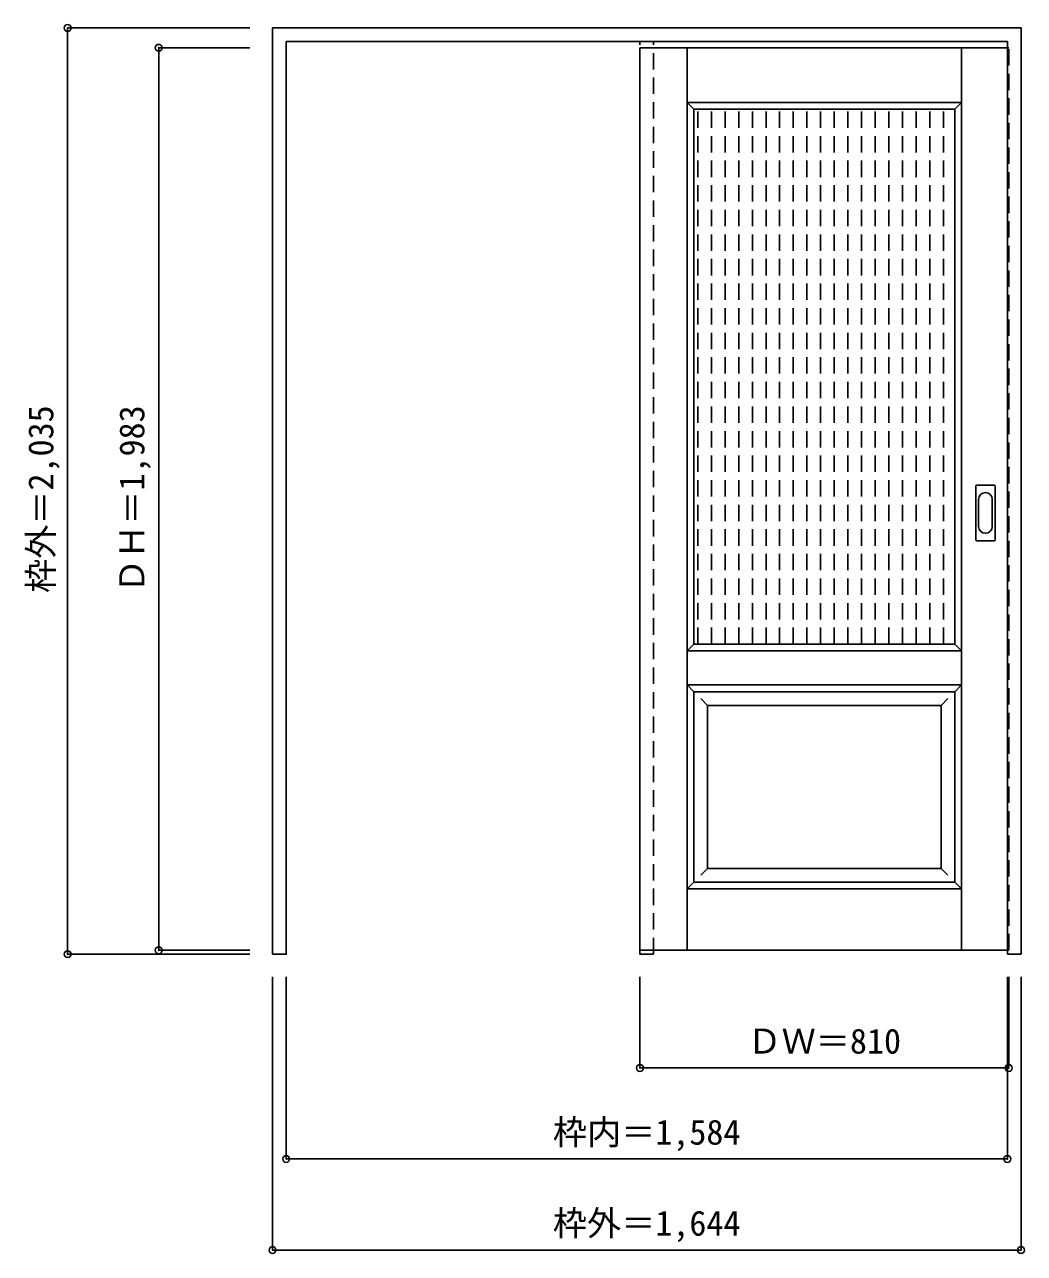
# Model space of a CAD drawing. Units: millimetres, scale not verified. Extents: x -1549 to 647, y -1395 to 1305.
import ezdxf
from ezdxf.enums import TextEntityAlignment as Align

# ---------------------------------------------------------------- set-up
doc = ezdxf.new("R2010")
doc.units = ezdxf.units.MM
doc.header["$LTSCALE"] = 30
doc.header["$PDMODE"] = 32
doc.header["$PDSIZE"] = 15
doc.linetypes.add('DASHED1', pattern=[1.8, 1.2, -0.6])
doc.layers.add('0-0', color=3, linetype='Continuous')
doc.layers.add('0-1_寸法', color=7, linetype='Continuous')
doc.styles.add('ＭＳ ゴシック', font='')
doc.styles.get('ＭＳ ゴシック').set_extended_font_data('MS Gothic')

msp = doc.modelspace()

# ---------------------------------------------------------------- linework, layer by layer
at = {"layer": '0-0'}
for p, q in [((-1004.2, -737.22), (-1004.2, 1297.78)), ((-1004.2, 1297.78), (639.8, 1297.78)), ((639.8, -737.22), (639.8, 1297.78)), ((-974.2, 1267.78), (609.8, 1267.78)), ((-197.2, 1254.28), (-197.2, -728.72)), ((609.8, 1254.28), (-197.2, 1254.28)), ((609.8, -737.22), (609.8, 1267.78)), ((-78.7, 1119.28), (494.3, 1119.28)), ((-78.7, -55.72), (-78.7, 1119.28)), ((494.3, -55.72), (494.3, 1119.28)), ((540.8, 172.78), (540.8, 291.78)), ((542.3, 293.28), (581.3, 293.28)), ((582.8, 172.78), (582.8, 291.78)), ((581.3, 171.28), (542.3, 171.28)), ((-78.7, -55.72), (494.3, -55.72)), ((-78.7, -160.72), (494.3, -160.72)), ((-78.7, -578.72), (-78.7, -160.72)), ((494.3, -578.72), (494.3, -160.72)), ((-78.7, -578.72), (494.3, -578.72)), ((609.8, -728.72), (-197.2, -728.72)), ((609.8, -737.22), (639.8, -737.22))]:
    msp.add_line(p, q, dxfattribs=at)
at = {"layer": '0-0', "color": 4, "linetype": 'DASHED1'}
for p, q in [((-197.2, -737.22), (-197.2, 1267.78)), ((-197.2, 1254.28), (-197.2, 1250.28)), ((-167.2, -737.22), (-167.2, 1267.78)), ((609.8, 1254.28), (612.8, 1254.28)), ((-70.28, -55.72), (-70.28, 1119.28)), ((-40.28, -55.72), (-40.28, 1119.28)), ((-10.28, -55.72), (-10.28, 1119.28)), ((19.72, -55.72), (19.72, 1119.28)), ((49.72, -55.72), (49.72, 1119.28)), ((79.72, -55.72), (79.72, 1119.28)), ((109.72, -55.72), (109.72, 1119.28)), ((139.72, -55.72), (139.72, 1119.28)), ((169.72, -55.72), (169.72, 1119.28)), ((199.72, -55.72), (199.72, 1119.28)), ((229.72, -55.72), (229.72, 1119.28)), ((259.72, -55.72), (259.72, 1119.28)), ((289.72, -55.72), (289.72, 1119.28)), ((319.72, -55.72), (319.72, 1119.28)), ((349.72, -55.72), (349.72, 1119.28)), ((379.72, -55.72), (379.72, 1119.28)), ((409.72, -55.72), (409.72, 1119.28)), ((439.72, -55.72), (439.72, 1119.28)), ((469.72, -55.72), (469.72, 1119.28)), ((-197.2, -737.22), (-167.2, -737.22))]:
    msp.add_line(p, q, dxfattribs=at)
at = {"layer": '0-0', "color": 7}
for p, q in [((-93.7, -728.72), (-93.7, 1254.28)), ((509.3, -728.72), (509.3, 1254.28)), ((-93.7, 1134.28), (-78.7, 1119.28)), ((-93.7, 1134.28), (509.3, 1134.28)), ((509.3, 1134.28), (494.3, 1119.28)), ((546.8, 202.68), (546.8, 261.88)), ((576.8, 261.88), (576.8, 202.68)), ((-78.7, -55.72), (-93.7, -70.72)), ((-93.7, -70.72), (509.3, -70.72)), ((494.3, -55.72), (509.3, -70.72)), ((-93.7, -145.72), (-78.7, -160.72)), ((-93.7, -145.72), (509.3, -145.72)), ((509.3, -145.72), (494.3, -160.72)), ((-63.7, -175.72), (-48.7, -190.72)), ((479.3, -175.72), (464.3, -190.72)), ((-48.7, -548.72), (-48.7, -190.72)), ((-48.7, -190.72), (464.3, -190.72)), ((464.3, -548.72), (464.3, -190.72)), ((-48.7, -548.72), (-63.7, -563.72)), ((-48.7, -548.72), (464.3, -548.72)), ((464.3, -548.72), (479.3, -563.72)), ((-78.7, -578.72), (-93.7, -593.72)), ((-93.7, -593.72), (509.3, -593.72)), ((494.3, -578.72), (509.3, -593.72))]:
    msp.add_line(p, q, dxfattribs=at)
at = {"layer": '0-0'}
msp.add_lwpolyline([(-1004.2, -737.22), (-974.2, -737.22), (-974.2, 1267.78)], dxfattribs=at)
at = {"layer": '0-0', "color": 4, "linetype": 'DASHED1'}
msp.add_lwpolyline([(609.8, -728.72), (612.8, -728.72), (612.8, 1254.28)], dxfattribs=at)
at = {"layer": '0-0'}
for centre, start, end in [((542.3, 291.78), 90, 180), ((581.3, 291.78), 0, 90), ((542.3, 172.78), 180, 270), ((581.3, 172.78), 270, 0)]:
    msp.add_arc(centre, 1.5, start, end, dxfattribs=at)
at = {"layer": '0-0', "color": 7}
for centre, start, end in [((561.8, 261.88), 0, 180), ((561.8, 202.68), 180, 0)]:
    msp.add_arc(centre, 15, start, end, dxfattribs=at)
at = {"layer": '0-1_寸法', "color": 4}
for p, q in [((-1454.2, 1297.78), (-1454.2, -737.22)), ((-1454.2, 1297.78), (-1054.2, 1297.78)), ((-1254.2, 1254.28), (-1254.2, -728.72)), ((-1254.2, 1254.28), (-1054.2, 1254.28)), ((-1254.2, -728.72), (-1054.2, -728.72)), ((-1454.2, -737.22), (-1054.2, -737.22)), ((-197.2, -987.22), (-197.2, -787.22)), ((609.8, -1187.22), (609.8, -787.22)), ((612.8, -987.22), (612.8, -787.22)), ((639.8, -1387.22), (639.8, -787.22)), ((612.8, -987.22), (-197.2, -987.22))]:
    msp.add_line(p, q, dxfattribs=at)
for points in [[(639.8, -1387.22), (-1004.2, -1387.22), (-1004.2, -787.22)], [(609.8, -1187.22), (-974.2, -1187.22), (-974.2, -787.22)]]:
    msp.add_lwpolyline(points, dxfattribs=at)
at = {"layer": '0-1_寸法'}
for p in [(-1454.2, 1297.78), (-1254.2, 1254.28), (-1254.2, -728.72), (-1454.2, -737.22), (-197.2, -987.22), (612.8, -987.22), (-974.2, -1187.22), (609.8, -1187.22), (-1004.2, -1387.22), (639.8, -1387.22)]:
    msp.add_point(p, dxfattribs=at)

# ---------------------------------------------------------------- texts
at = {"layer": '0-1_寸法', "style": 'ＭＳ ゴシック'}
for s, p in [('枠外＝2,035', (-1469.2, 56.53)), ('ＤＨ＝1,983', (-1269.2, 56.53))]:
    msp.add_text(s, height=54.99, rotation=90, dxfattribs=at).set_placement(p, align=Align.BOTTOM_LEFT)
for s, p in [('ＤＷ＝810', (39.05, -972.22)), ('枠内＝1,584', (-388.45, -1172.22)), ('枠外＝1,644', (-388.45, -1372.22))]:
    msp.add_text(s, height=54.99, dxfattribs=at).set_placement(p, align=Align.BOTTOM_LEFT)

doc.saveas('drawing.dxf')
